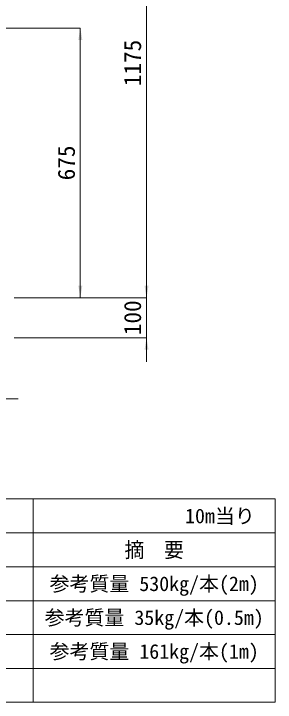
# Model space of a CAD drawing. Units: millimetres at full size. Extents: x 187207 to 255567, y 882048 to 905686.
# Drawn here: x 202164 to 202817, y 892378 to 894101 of the extents above; entities that cross this region are included whole.
import ezdxf
from ezdxf.enums import TextEntityAlignment as Align

# ---------------------------------------------------------------- set-up
doc = ezdxf.new("R2010")
doc.units = ezdxf.units.MM
doc.header["$LTSCALE"] = 20
for name, color, linetype, lineweight in [('Defpoints_3', 8, 'Continuous', 0), ('寸法・材料表', 7, 'Continuous', 13), ('寸法線', 7, 'Continuous', 13)]:
    doc.layers.add(name, color=color, linetype=linetype, lineweight=lineweight)
doc.styles.add('ＭＳ ゴシック', font='')
doc.styles.add('ＭＳ Ｐゴシック', font='')
doc.styles.get('ＭＳ ゴシック').set_extended_font_data('MS Gothic')
doc.styles.get('ＭＳ Ｐゴシック').set_extended_font_data('MS PGothic')

# ---------------------------------------------------------------- blocks, each defined once
blk = doc.blocks.new('filled_arrow')
at = {"color": 0, "linetype": 'Continuous', "lineweight": -2}
blk.add_solid([(7.5, 1.25), (0, 0), (7.5, -1.25)], dxfattribs=at)

msp = doc.modelspace()

# ---------------------------------------------------------------- linework, layer by layer
at = {"layer": 'Defpoints_3'}
for p, q in [((200877.92, 892887.01), (202816.83, 892887.01)), ((202211.83, 892887.01), (202211.83, 892801.83)), ((202816.83, 892887.01), (202816.83, 892801.83))]:
    msp.add_line(p, q, dxfattribs=at)
at = {"layer": '寸法・材料表'}
for p, q in [((200877.92, 892801.83), (202816.83, 892801.83)), ((202211.83, 892801.83), (202211.83, 892378.33)), ((202816.83, 892801.83), (202816.83, 892378.33)), ((200877.92, 892717.13), (202816.83, 892717.13)), ((200877.92, 892632.43), (202816.83, 892632.43)), ((200877.92, 892547.73), (202816.83, 892547.73)), ((200877.92, 892463.03), (202816.83, 892463.03)), ((200877.92, 892378.33), (202816.83, 892378.33))]:
    msp.add_line(p, q, dxfattribs=at)
at = {"layer": '寸法線'}
for p, q in [((202495.22, 893390.37), (202495.22, 894565.37)), ((202014.37, 894065.37), (202329.81, 894065.37)), ((202329.81, 894065.37), (202329.81, 893390.37)), ((202495.22, 893450.37), (202495.22, 893230.37)), ((202164.37, 893390.37), (202495.22, 893390.37)), ((202164.37, 893390.37), (202329.81, 893390.37)), ((202164.37, 893390.37), (202495.22, 893390.37)), ((202164.37, 893290.37), (202495.22, 893290.37)), ((201954.37, 893137.9), (202174.37, 893137.9))]:
    msp.add_line(p, q, dxfattribs=at)

# ---------------------------------------------------------------- block references
at = {"layer": '寸法線', "xscale": 4, "yscale": 4}
for p, rotation in [((202329.81, 894065.37), 270), ((202329.81, 893390.37), 90), ((202495.22, 893390.37), 90), ((202495.22, 893390.37), 90), ((202495.22, 893290.37), 270)]:
    msp.add_blockref('filled_arrow', p, dxfattribs=dict(at, rotation=rotation))

# ---------------------------------------------------------------- texts
at = {"layer": '寸法・材料表', "style": 'ＭＳ ゴシック'}
msp.add_text('10m当り\u3000', height=36.55, dxfattribs=at).set_placement((202815.66, 892844.42), align=Align.MIDDLE_RIGHT)
at = {"layer": '寸法・材料表', "style": 'ＭＳ Ｐゴシック', "width": 0.95}
msp.add_text('摘\u3000要', height=38.1, dxfattribs=at).set_placement((202514.33, 892759.48), align=Align.MIDDLE_CENTER)
at = {"layer": '寸法・材料表', "style": 'ＭＳ ゴシック'}
for s, p in [('参考質量 530kg/本(2m)', (202514.33, 892674.78)), ('参考質量 35kg/本(0.5m)', (202514.33, 892590.08)), ('参考質量 161kg/本(1m)', (202514.33, 892505.38))]:
    msp.add_text(s, height=36.55, dxfattribs=at).set_placement(p, align=Align.MIDDLE_CENTER)
at = {"layer": '寸法線', "style": 'ＭＳ ゴシック'}
for s, p in [('1175', (202460.22, 893977.87)), ('675', (202294.81, 893727.87)), ('100', (202460.22, 893340.37))]:
    msp.add_text(s, height=42.72, rotation=90, dxfattribs=at).set_placement(p, align=Align.MIDDLE_CENTER)

doc.saveas('drawing.dxf')
